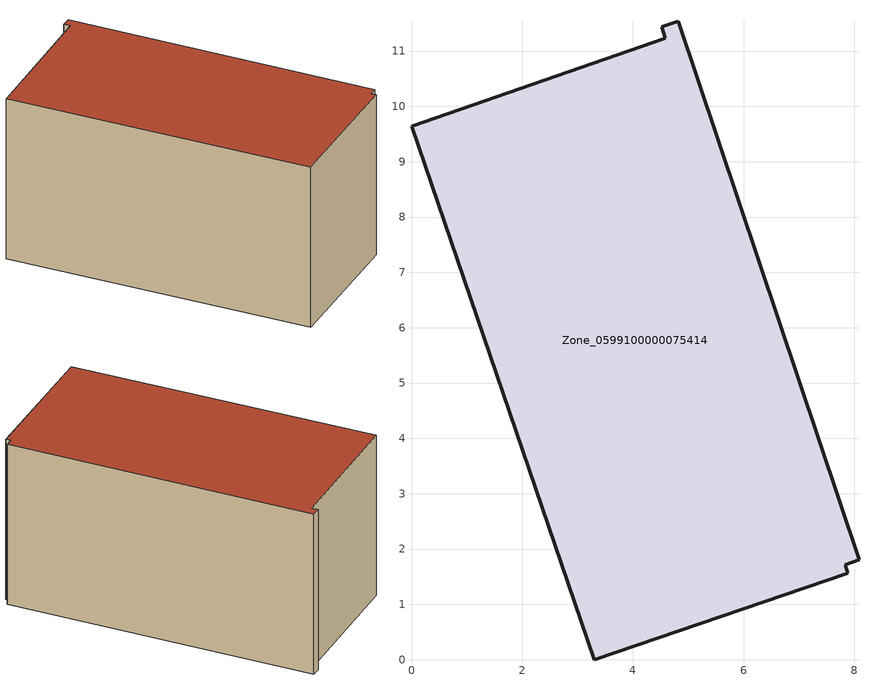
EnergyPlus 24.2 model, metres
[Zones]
Zone_0599100000075414
 floor ground (C_G): 0,9.64 4.59,11.23 4.52,11.44 4.82,11.54 8.09,1.8 7.84,1.71 7.89,1.56 3.3,0 z0
 wall outside (C_F): 4.59,11.23 0,9.64 3.3,0 7.89,1.56 7.84,1.71 8.09,1.8 4.82,11.54 4.52,11.44 4.59,11.23 z0:5.64
 roof outside (C_R): 7.84,1.71 8.09,1.8 4.82,11.54 4.52,11.44 4.59,11.23 0,9.64 3.3,0 7.89,1.56 z5.64
[BUILDING]
Pand.0599100000075414: North Axis=0; Terrain=City; Loads Convergence Tolerance Value=0.04; Temperature Convergence Tolerance Value=0.4; Solar Distribution=FullExterior; Maximum Number of Warmup Days=25; Minimum Number of Warmup Days=1
[Site:Location]
Rotterdam.The.Hague.AP_ZH_NLD Design_Conditions: Latitude=51.96; Longitude=4.45; Time Zone=1; Elevation=-4.5
[SITE:GROUNDTEMPERATURE:BUILDINGSURFACE]
18, 18, 18, 18, 18, 18, 18, 18, 18, 18, 18, 18
[MATERIAL] Thermal Absorptance=0.9; Solar Absorptance=0.7; Visible Absorptance=0.7
Name | Roughness | Thickness | Conductivity | Density | Specific Heat
G.TI.1946-1964 | MediumSmooth | 0.15 | 1 | 540 | 1210
F.TI.1946-1964 | Rough | 0.3 | 0.857143 | 1920 | 840
R.TI.1946-1964 | MediumRough | 0.2 | 0.277778 | 1500 | 1000
[CONSTRUCTION]
C_G: G.TI.1946-1964
C_F: F.TI.1946-1964
C_R: R.TI.1946-1964
[ZONE]
Zone_0599100000075414: Type=1; Multiplier=1; Ceiling Height=Autocalculate; Volume=Autocalculate; Floor Area=autocalculate; Part of Total Floor Area=Yes
[ZONEINFILTRATION:DESIGNFLOWRATE]
Infil_Zone_0599100000075414: Zone or ZoneList or Space or SpaceList=Zone_0599100000075414; Schedule=AlwaysOn; Design Flow Rate Calculation Method=Flow/Area; Flow Rate per Floor Area=0.003; Constant Term Coefficient=1; Temperature Term Coefficient=0; Velocity Term Coefficient=0; Velocity Squared Term Coefficient=0
[HVACTEMPLATE:ZONE:IDEALLOADSAIRSYSTEM]
Zone_0599100000075414: Maximum Heating Supply Air Temperature=50; Minimum Cooling Supply Air Temperature=13; Maximum Heating Supply Air Humidity Ratio=0.0156; Minimum Cooling Supply Air Humidity Ratio=0.0077; Heating Limit=NoLimit; Cooling Limit=NoLimit; Dehumidification Control Type=ConstantSensibleHeatRatio; Cooling Sensible Heat Ratio=0.7; Dehumidification Setpoint=60; Humidification Control Type=None; Humidification Setpoint=30; Outdoor Air Method=None; Outdoor Air Flow Rate per Person=0.00944; Outdoor Air Flow Rate per Zone Floor Area=0; Outdoor Air Flow Rate per Zone=0; Demand Controlled Ventilation Type=None; Outdoor Air Economizer Type=NoEconomizer; Heat Recovery Type=None; Sensible Heat Recovery Effectiveness=0.7; Latent Heat Recovery Effectiveness=0.65
[ZONECONTROL:THERMOSTAT]
ThermostatControl_Zone_0599100000075414: Zone or ZoneList=Zone_0599100000075414; Control Type Schedule=DualSetpointControlType; Control 1=Thermostat_Zone_0599100000075414; Temperature Difference Between Cutout And Setpoint=0
[THERMOSTATSETPOINT:DUALSETPOINT]
Thermostat_Zone_0599100000075414: Heating Setpoint Temperature Schedule=HeatingSetpoint_Zone_0599100000075414; Cooling Setpoint Temperature Schedule=CoolingSetpoint_Zone_0599100000075414
[SCHEDULE:COMPACT]
HeatingSetpoint_Zone_0599100000075414: Through: 12/31, For: AllDays, Until: 24:00, 21
CoolingSetpoint_Zone_0599100000075414: Through: 12/31, For: AllDays, Until: 24:00, 24
DualSetpointControlType: Through: 12/31, For: AllDays, Until: 24:00, 4
AlwaysOn: Through: 12/31, For: AllDays, Until: 24:00, 1
